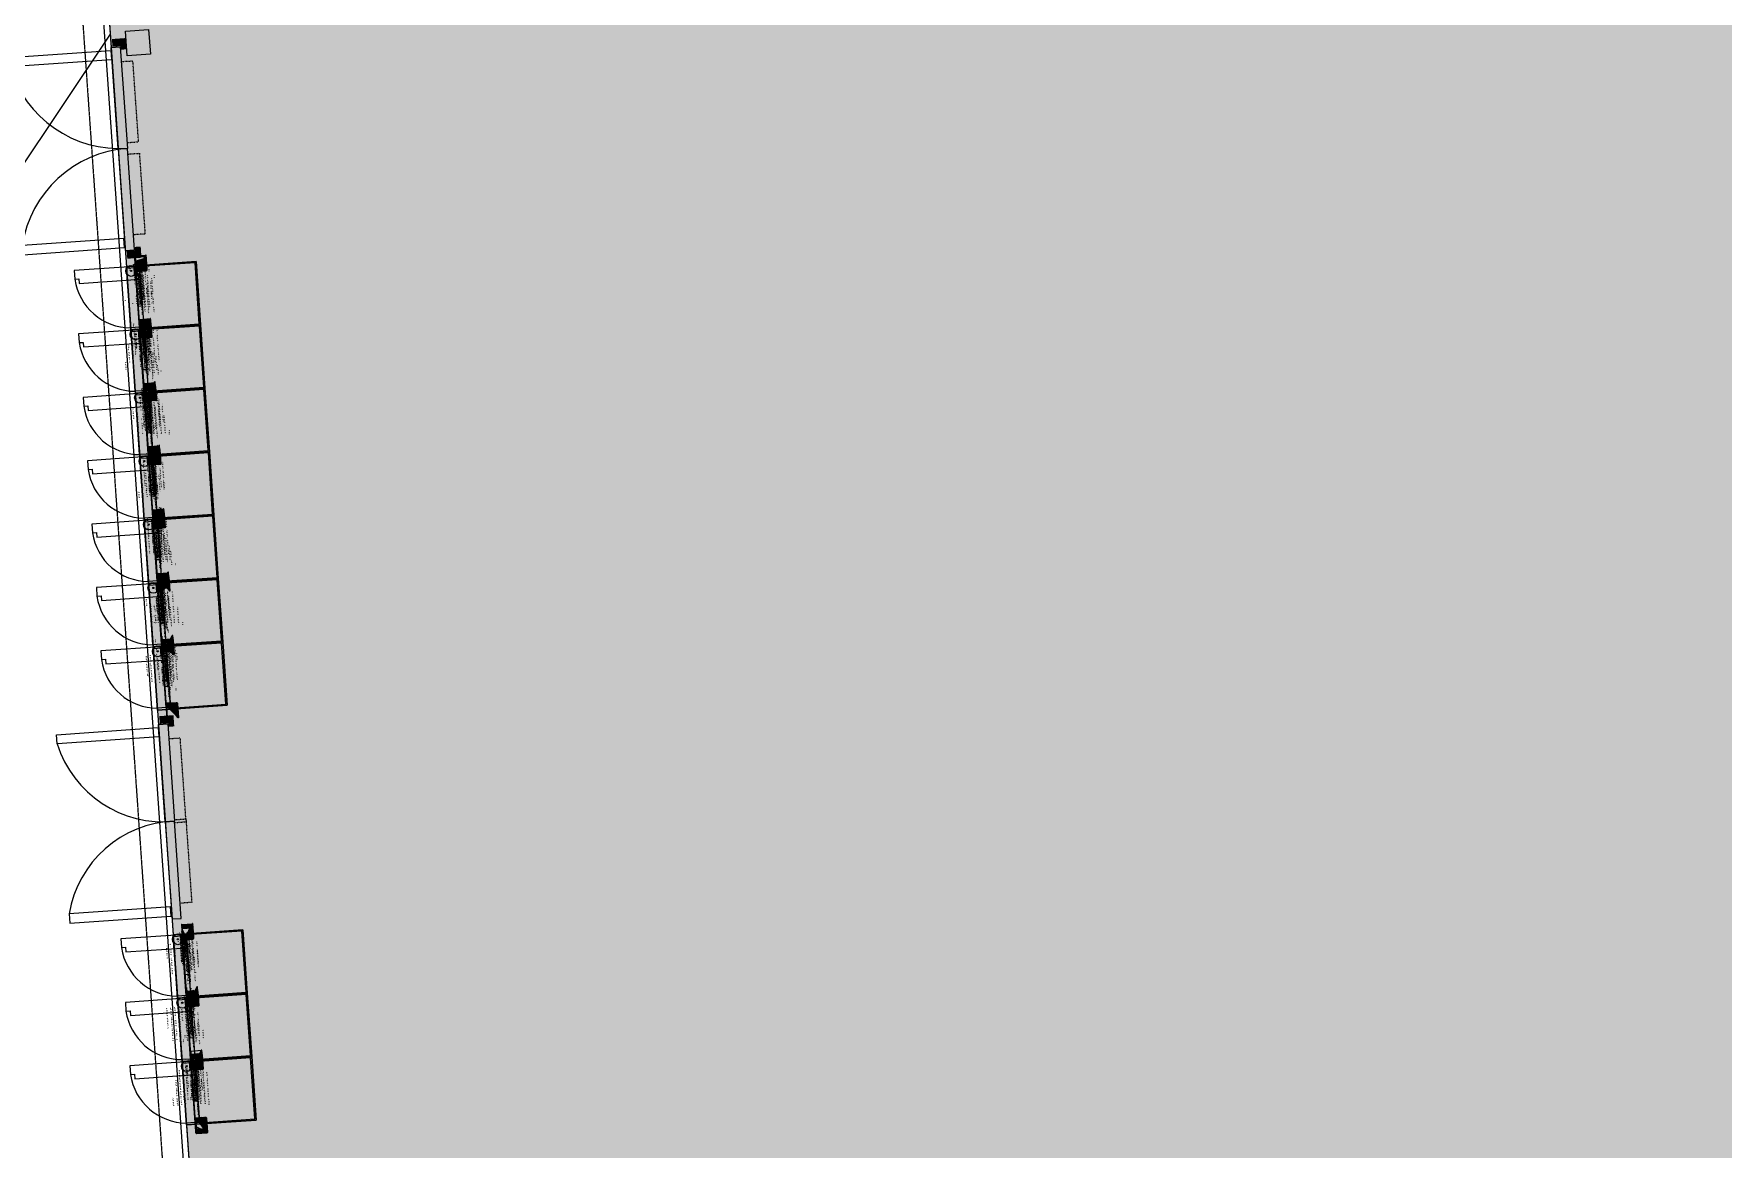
# Model space of a CAD drawing. Header units: millimetres. Extents: x 306 to 836129804, y -168137 to 818603917.
# Drawn here: x 834508805 to 834523425, y 817949957 to 817959611 of the extents above; entities that cross this region are included whole.
import ezdxf

# ---------------------------------------------------------------- set-up
doc = ezdxf.new("R2010")
doc.units = ezdxf.units.MM
doc.header["$LTSCALE"] = 3
for name, pattern in [('3A35X-MAPE-P-CE-00-0$0$B0606', [0.7813, 0.39065, -0.39065]), ('B0701', [2.34375, 1.5625, -0.78125]), ('B0703', [4.6875, 3.125, -1.5625])]:
    doc.linetypes.add(name, pattern=pattern)
doc.layers.add('_LTC', color=251, linetype='Continuous')
for name, color, linetype, lineweight in [('Hatch (LTC&CB)', 252, 'Continuous', 35), ('UAJ-08META', 251, 'Continuous', 9), ('UAJ-08STAI', 251, 'Continuous', 9), ('UAJ-21EXWA-a', 251, 'Continuous', 9), ('UAJ-22INWA-a', 251, 'Continuous', 13), ('UAJ-23FLOR-h', 251, 'Continuous', 9), ('UAJ-23FLOR-y', 251, 'B0701', 9), ('UAJ-23FLOR-z', 251, 'B0703', 9), ('UAJ-31EXFR', 251, 'Continuous', 25), ('UAJ-32INFR-c', 251, 'Continuous', 9), ('UAJ-32INFR-h', 251, 'Continuous', 9)]:
    doc.layers.add(name, color=color, linetype=linetype, lineweight=lineweight)
doc.layers.add('UAJ-21EXWA-$', color=251, linetype='Continuous', plot=False)

# ---------------------------------------------------------------- blocks, each defined once
blk = doc.blocks.new('08_UNS-comp-StainlessSteel-Ushape--04-sec')
at = {"layer": 'UAJ-32INFR-c'}
h = blk.add_hatch(color=256, dxfattribs=at)
h.dxf.hatch_style = 1
h.paths.add_polyline_path([(0, 10.00000000000003, 0.4142135623730951), (10, 2.842170943040401e-14), (90, 7.105427357601002e-15, 0.4142135623730956), (100, 9.999999999999979), (100.0000000000002, 135.0000000000001), (95, 135), (94.99999999999977, 10.00000000000003, -0.414213562373092), (90, 5.000000000000213), (10, 5.000000000000142, -0.414213562373098), (5, 10.00000000000009), (4.999999999999773, 135), (0, 135.0000000000001)])
at = {"layer": 'UAJ-32INFR-h'}
h = blk.add_hatch(dxfattribs=at)
h.set_pattern_fill('STAAL', color=256)
h.set_pattern_definition([(45, (-1740, 17.99999999945111), (-4.999999779477807, 4.999999779477808), []), (45, (-1738.3, 17.99999999945111), (-4.999999779477807, 4.999999779477808), []), (45, (-1738.2, 17.99999999945111), (-4.999999779477807, 4.999999779477808), []), (45, (-1738.1, 17.99999999945111), (-4.999999779477807, 4.999999779477808), []), (45, (-1738, 17.99999999945111), (-4.999999779477807, 4.999999779477808), []), (45, (-1737.9, 17.99999999945111), (-4.999999779477807, 4.999999779477808), []), (45, (-1737.8, 17.99999999945111), (-4.999999779477807, 4.999999779477808), []), (45, (-1737.7, 17.99999999945111), (-4.999999779477807, 4.999999779477808), [])])
h.paths.add_polyline_path([(0, 10.00000000000003, 0.4142135623730951), (10, 2.842170943040401e-14), (90, 7.105427357601002e-15, 0.4142135623730956), (100, 9.999999999999979), (100.0000000000002, 135.0000000000001), (95, 135), (94.99999999999977, 10.00000000000003, -0.414213562373092), (90, 5.000000000000213), (10, 5.000000000000142, -0.414213562373098), (5, 10.00000000000009), (4.999999999999773, 135), (0, 135.0000000000001)])
at = {"layer": 'UAJ-22INWA-a', "lineweight": -2}
for points in [[(3.039908142984762e-15, 135), (-2.486899575160351e-14, 10.00000000000003, 0.4142135623730952), (9.999999999999966, 2.842170943040401e-14), (89.99999999999996, 0, 0.4142135623730964), (100, 9.999999999999995), (100, 135)], [(5.000000000000003, 135), (4.999999999999975, 10.00000000000003, 0.4142135623730948), (9.999999999999973, 5.00000000000014), (90.00000000000023, 5.00000000000021, 0.4142135623730965), (95.00000000000011, 10.00000000000011), (95, 135)]]:
    blk.add_lwpolyline(points, format="xyb", dxfattribs=at)
for points in [[(3.039908142984762e-15, 135), (5.000000000000003, 135)], [(100, 135), (95, 135)]]:
    blk.add_lwpolyline(points, dxfattribs=at)
blk = doc.blocks.new('08_UNS-BiopolymerInsulationplate-035mm-sect')
at = {"layer": 'UAJ-32INFR-h'}
h = blk.add_hatch(dxfattribs=at)
h.set_pattern_fill('A-INSULATION', color=256, scale=35, style=0)
h.set_pattern_definition([(71.565, (0, 7), (-14.0000000656569, 1.23942395161003e-05), [22.13594355, -14.7572957]), (279, (0, 7), (14.00000015185974, -1.171226486282317e-07), [2.19008265, -33.2461969]), (297, (0.35, 4.83), (14.00000001177978, 1.909705726887978e-09), [2.19008265, -37.09133575]), (315, (1.33, 2.87), (13.99999987751261, -3.885780586188048e-15), [2.19008265, -47.3073923]), (333, (2.87, 1.33), (13.99999969992749, 1.569869637063626e-07), [2.19008265, -74.9040418]), (351, (4.83, 0.35), (13.99739571647442, 0.0004126191635069748), [2.19008265, -221.54578005]), (9, (7, 0), (-14.00000015185974, 1.171226457138963e-07), [2.19008265, -221.54578005]), (27, (9.17, 0.35), (-13.9999996999275, 1.569869675921431e-07), [2.19008265, -74.9040418]), (45, (11.13, 1.33), (-13.99999987751261, 9.71445146547012e-16), [2.19008265, -47.3073923]), (63, (12.67, 2.87), (-14.00000001177978, 1.909710584113711e-09), [2.19008265, -37.09133575]), (81, (13.65, 4.83), (-14.00000015185974, -1.171226449853124e-07), [2.19008265, -33.2461969]), (288.435, (7, 28), (14.0000000656569, 1.23942395117288e-05), [22.13594355, -14.7572957]), (261, (7.35, 30.17), (14.00000015185974, 1.171226432852834e-07), [2.19008265, -33.24619689999999]), (243, (8.33, 32.13), (14.00000001177978, -1.909710584113711e-09), [2.19008265, -37.09133575]), (225, (9.87, 33.67), (13.99999987751261, -1.942890293094024e-15), [2.19008265, -47.3073923]), (207, (11.83, 34.65), (13.99999969992749, -1.569869695350334e-07), [2.19008265, -74.9040418]), (189, (14, 35), (14.00000015185974, -1.171226476567866e-07), [2.19008265, -221.54578005]), (171, (16.17, 34.65), (-14.00000015185974, -1.171226440138673e-07), [2.19008265, -221.54578005]), (153, (18.13, 33.67), (-13.99999969992749, -1.569869656492529e-07), [2.19008265, -74.9040418]), (135, (19.67, 32.13), (-13.99999987751261, 9.71445146547012e-16), [2.19008265, -47.3073923]), (117, (20.65, 30.17), (-14.00000001177978, -1.909706698333125e-09), [2.19008265, -37.09133575]), (99.00000000000001, (21, 28), (-14.00000016828535, 2.208299222303256e-07), [2.19008265, -33.24619689999999])])
h.paths.add_polyline_path([(0, 0), (300, 0), (300, 35), (0, 35)])
blk.add_lwpolyline([(0, 0), (300, 0), (300, 35), (0, 35)], close=True, dxfattribs=at)
blk = doc.blocks.new('FS Inlets')
for points in [[(-77969.62680387497, -86396.84284877777), (-77969.62680459023, -86471.90615046024), (-77934.62744092941, -86471.90615022182), (-77934.6262589693, -86511.95482194424), (-77405.97111046314, -86511.94649517536), (-77405.97111046314, -86471.89782381058), (-77450.97111070156, -86471.89782321453), (-77450.97111034393, -86396.84285008907)], [(-77516.0069243908, -86941.89932322502), (-76911.819486022, -86941.89932322502), (-76911.8194848299, -86391.86969995499), (-77516.00692534447, -86391.86969935894)]]:
    blk.add_lwpolyline(points, close=True)
blk.add_lwpolyline([(-77400.81628799438, -86931.89932262897), (-77400.81628751755, -86931.89932310581), (-76921.81948590279, -86931.89932322502), (-76921.81948530674, -86401.86969959736), (-77400.8162881136, -86401.86969983578)])
for centre, radius in [((-77478.47110974789, -86434.37033677101), 46.52485695182278), ((-77478.47111093998, -86434.37033689022), 5.399999976158142)]:
    blk.add_circle(centre, radius)
blk.add_arc((-77478.47188806534, -86434.37042582035), 492.5871314908439, 184.3702434495831, 265.6308115868267)
at = {"layer": 'UAJ-21EXWA-$'}
blk.add_lwpolyline([(-77515.82409834862, -86391.86970055103), (-76911.8194847107, -86391.86969995499), (-76911.819486022, -86941.89932322502), (-77515.82409799099, -86941.89932334423)], close=True, dxfattribs=at)
at = {"layer": 'UAJ-21EXWA-a'}
for points in [[(-77420.81628847122, -86421.86969995499), (-77422.81628859043, -86421.86969959736), (-77422.81628847122, -86403.86969995499), (-77438.81628847122, -86403.86969983578), (-77438.81628870964, -86924.49453663826), (-77422.8162882328, -86924.49453663826), (-77422.81628835201, -86906.49453675747), (-77420.81628835201, -86906.49453663826), (-77420.81628859043, -86924.49453687668, -0.414213562373095), (-77422.8162882328, -86926.49453663826), (-77438.81628859043, -86926.49453663826, -0.414213562373095), (-77440.81628847122, -86924.49453663826), (-77440.81628847122, -86403.8697000742, -0.414213562373095), (-77438.8162882328, -86401.86969983578), (-77422.81628847122, -86401.86970031261, -0.414213562373095), (-77420.81628859043, -86403.8697000742)], [(-77420.81628847122, -86421.86969995499), (-77418.81628847122, -86421.8697000742), (-77418.81628835201, -86403.86969983578), (-77402.81628870964, -86403.86969995499), (-77402.81628870964, -86924.49453663826), (-77418.81628835201, -86924.49453663826), (-77418.8162882328, -86906.49453663826), (-77420.81628835201, -86906.49453663826), (-77420.81628859043, -86924.49453687668, 0.414213562373095), (-77418.81628847122, -86926.49453663826), (-77402.81628859043, -86926.49453663826, 0.414213562373095), (-77400.81628847122, -86924.49453675747), (-77400.81628847122, -86403.86969959736, 0.414213562373095), (-77402.81628859043, -86401.86969983578), (-77418.81628859043, -86401.86970031261, 0.414213562373095), (-77420.81628859043, -86403.8697000742)]]:
    blk.add_lwpolyline(points, format="xyb", close=True, dxfattribs=at)
blk.add_lwpolyline([(-77515.9240976572, -86406.8703366518), (-77440.8162881136, -86406.87034988403), (-77440.81628799438, -86925.5260437727), (-77515.9240976572, -86925.52603054047)], close=True, dxfattribs=at)
at = {"rotation": 270}
blk.add_blockref('08_UNS-BiopolymerInsulationplate-035mm-sect', (-77438.31628847122, -86441.8697000742), dxfattribs=at)
at = {"layer": 'UAJ-08META'}
blk.add_blockref('08_UNS-comp-StainlessSteel-Ushape--04-sec', (-77438.81628859043, -86441.8697000742), dxfattribs=at)
at = {"layer": 'UAJ-08META', "xscale": -0.9999999999999999, "rotation": 179.9999999999999}
blk.add_blockref('08_UNS-comp-StainlessSteel-Ushape--04-sec', (-77438.81628847122, -86886.49453687668), dxfattribs=at)
blk = doc.blocks.new('EWS4 DB door')
at = {"layer": 'UAJ-08STAI'}
h = blk.add_hatch(color=256, dxfattribs=at)
h.dxf.hatch_style = 1
h.paths.add_polyline_path([(-76160.01922440529, -81076.07530379295), (-76087.51922357082, -81076.07530355453), (-76087.51922404766, -81106.07530379295), (-76037.51922369003, -81106.07530415058), (-76037.51922357082, -81009.4552179575), (-76156.76330471039, -81009.46373224258), (-76160.01922380924, -81009.4637323618)])
h = blk.add_hatch(color=256, dxfattribs=at)
h.dxf.hatch_style = 1
h.paths.add_polyline_path([(-76160.01922762394, -82848.07530844212), (-76087.5192270279, -82848.07530868053), (-76087.51922750473, -82818.0753083229), (-76037.51922726631, -82818.0753083229), (-76037.5192270279, -82914.69539451599), (-76156.76330828667, -82914.68687999249), (-76160.01922762394, -82914.68687939644)])
at = {"layer": 'UAJ-08META'}
for points in [[(-77058.141446352, -81187.07529354095), (-77058.14144587517, -81107.07529377937), (-76177.14144670963, -81107.0753018856), (-76177.14144647121, -81187.0753018856)], [(-76092.51923251152, -81962.07530391216), (-76172.5192322731, -81962.07530379295), (-76172.51922369003, -81081.07530403137), (-76092.51922380924, -81081.07530403137)], [(-76092.51923215389, -81962.07530808449), (-76172.51923215389, -81962.0753082037), (-76172.51922690868, -82843.07530772686), (-76092.51922667027, -82843.0753083229)], [(-77058.14144933224, -82737.07531487942), (-77058.14144933224, -82817.07531499863), (-76177.14144945145, -82817.075309515), (-76177.14144933224, -82737.07530963421)]]:
    blk.add_lwpolyline(points, close=True, dxfattribs=at)
at = {"layer": 'UAJ-08STAI', "const_width": 0.9999999999999998}
for points in [[(-76160.01922440529, -81076.07530379295), (-76087.51922357082, -81076.07530355453), (-76087.51922404766, -81106.07530379295), (-76037.51922369003, -81106.07530415058), (-76037.51922357082, -81009.4552179575), (-76156.76330471039, -81009.46373224258), (-76160.01922380924, -81009.4637323618), (-76160.01922428608, -81076.07530379295)], [(-76160.01922762394, -82848.07530844212), (-76087.5192270279, -82848.07530868053), (-76087.51922750473, -82818.0753083229), (-76037.51922726631, -82818.0753083229), (-76037.5192270279, -82914.69539451599), (-76156.76330828667, -82914.68687999249), (-76160.01922762394, -82914.68687939644), (-76160.01922750473, -82848.07530844212)]]:
    blk.add_lwpolyline(points, close=True, dxfattribs=at)
at = {"layer": 'UAJ-08STAI'}
for centre, start, end in [((-76090.63149726391, -80970.65792691708), 192.6086493296024, 269.8909559665703), ((-76090.63150072098, -82953.49268472195), 90.10904403342968, 167.3913506703976)]:
    blk.add_arc(centre, 991.4191740286038, start, end, dxfattribs=at)
at = {"layer": 'UAJ-31EXFR', "linetype": '3A35X-MAPE-P-CE-00-0$0$B0606'}
for points in [[(-76092.51838362217, -81912.07530760765), (-75992.51838338375, -81912.07530748844), (-75992.5183852911, -81212.07530784607), (-76092.51837670803, -81212.07530725002)], [(-76092.51838541031, -82012.07530784607), (-75992.518384099, -82012.07530641556), (-75992.51838362217, -82712.07530784607), (-76092.5183775425, -82712.07530748844)]]:
    blk.add_lwpolyline(points, dxfattribs=at)
blk = doc.blocks.new('FAC-00-0')
at = {"layer": '_LTC'}
h = blk.add_hatch(color=256, dxfattribs=at)
h.dxf.hatch_style = 1
h.paths.add_polyline_path([(834509895.7332783, 817953638.0066534), (834509968.056769, 817953643.06262), (834509970.1488926, 817953613.1356584), (834510020.027162, 817953616.6225315), (834510013.2891219, 817953713.0073845), (834509894.3359487, 817953704.6831105), (834509891.0879565, 817953704.4560509)])
blk.add_lwpolyline([(834506012.7126775, 818013915.7438599, 0.1739062402494), (834505738.1030817, 818012940.8761425), (834510531.1732616, 817944377.9736058)], format="xyb", dxfattribs=at)
at = {"layer": '_LTC', "ltscale": 0.25}
blk.add_lwpolyline([(834509466.523067, 817959607.5249201), (834508230.2901025, 817957764.9589365), (834508090.4446243, 817957556.5217586, 0.03389201307227196), (834507882.9042424, 817957196.7083737, 0.04557572315823408), (834507726.0374495, 817956785.3789135, 0.06076603171157081), (834507646.1192718, 817956263.1973736, 0.008260236600418613), (834507642.7199622, 817956019.8036399, 0.01645263454975458), (834507646.2760432, 817955919.5529188), (834507697.5432539, 817955177.830536)], format="xyb", dxfattribs=at)
at = {"layer": '_LTC'}
for points in [[(834509813.7378174, 817959435.4029866), (834509614.2247413, 817959421.455493), (834509599.3239704, 817959634.6048001), (834509798.8370465, 817959648.552294)], [(834509007.5385017, 817953464.6441364), (834509001.9595047, 817953544.4493666), (834509880.8146036, 817953605.8880681), (834509886.3936012, 817953526.0828377)], [(834510022.2262888, 817952796.4926533), (834509942.4210587, 817952790.9136559), (834509883.6123991, 817953632.147108), (834509963.4176294, 817953637.7261053)], [(834510022.226289, 817952796.4926533), (834509942.4210587, 817952790.9136558), (834510001.2595038, 817951949.2543318), (834510081.0647343, 817951954.8333288)], [(834509110.4012647, 817951993.2352031), (834509115.9802622, 817951913.4299728), (834509994.8353606, 817951974.8686879), (834509989.2563633, 817952054.6739181)]]:
    blk.add_lwpolyline(points, close=True, dxfattribs=at)
at = {"layer": '_LTC', "const_width": 0.9999999999999998}
blk.add_lwpolyline([(834509895.7332783, 817953638.0066534), (834509968.056769, 817953643.06262), (834509970.1488926, 817953613.1356584), (834510020.027162, 817953616.6225315), (834510013.2891219, 817953713.0073845), (834509894.3359487, 817953704.6831105), (834509891.0879565, 817953704.4560509), (834509895.7332784, 817953638.0066534)], close=True, dxfattribs=at)
at = {"layer": '_LTC', "linetype": '3A35X-MAPE-P-CE-00-0$0$B0606'}
for points in [[(834510021.370304, 817952808.7493303), (834510121.126842, 817952815.7230774), (834510072.3106123, 817953514.0188421), (834509972.5540829, 817953507.0450965)], [(834510023.1137373, 817952783.810218), (834510122.8702765, 817952790.7839663), (834510171.686505, 817952092.4881996), (834510071.929973, 817952085.5144535)]]:
    blk.add_lwpolyline(points, dxfattribs=at)
at = {"layer": '_LTC'}
blk.add_lwpolyline([(834510121.126842, 817952815.7230774), (834510122.8702774, 817952790.7839664)], dxfattribs=at)
for centre, radius, start, end in [((834509922.6892227, 817953749.883909), 958.5731957372656, 197.3115360687672, 275.9603202544321), ((834510056.7178147, 817951838.1773485), 958.9358437060148, 92.06123524897285, 170.6945394869322)]:
    blk.add_arc(centre, radius, start, end, dxfattribs=at)
at = {"layer": '_LTC', "rotation": 3.998908415521892}
for name, p in [('EWS4 DB door', (834579806.5837704, 818045688.5960009)), ('FS Inlets', (834580909.3472649, 818049185.279955)), ('FS Inlets', (834580947.7049443, 818048636.5894458)), ('FS Inlets', (834580986.0626172, 818048087.898936)), ('FS Inlets', (834581024.4202869, 818047539.208426)), ('FS Inlets', (834581062.7779609, 818046990.5179164)), ('FS Inlets', (834581101.135636, 818046441.827407)), ('FS Inlets', (834581139.4933089, 818045893.1368972)), ('FS Inlets', (834581313.7595211, 818043400.3314506)), ('FS Inlets', (834581352.1171962, 818042851.6409411)), ('FS Inlets', (834581390.4748691, 818042302.9504313))]:
    blk.add_blockref(name, p, dxfattribs=at)

msp = doc.modelspace()

# ---------------------------------------------------------------- hatches: boundary and pattern name
at = {"layer": 'Hatch (LTC&CB)', "ltscale": 0.5}
h = msp.add_hatch(color=256, dxfattribs=at)
h.dxf.hatch_style = 1
h.paths.add_polyline_path([(834513554.2875786, 817967164.184733), (834513136.0010567, 817973147.5986885), (834516444.2460145, 817973378.8703827), (834516862.5325388, 817967395.4564129)])
edge = h.paths.add_edge_path()
edge.add_line((834574531.2963331, 818045981.8457801), (834554099.929931, 818044553.5366205))
edge.add_line((834554099.929931, 818044553.5366205), (834551123.8228455, 818044183.8080285))
edge.add_line((834551123.8228455, 818044183.8080285), (834548209.0206542, 818043477.5243225))
edge.add_line((834548209.0206542, 818043477.5243225), (834545391.3720644, 818042450.0201086))
edge.add_line((834545391.3720644, 818042450.0201086), (834542706.1556592, 818041114.1603316))
edge.add_line((834542706.1556592, 818041114.1603316), (834540186.9918953, 818039486.6707257))
edge.add_line((834540186.9918953, 818039486.6707257), (834537891.0747983, 818037557.0067935))
edge.add_line((834537891.0747983, 818037557.0067935), (834535879.1420094, 818035334.0248597))
edge.add_line((834535879.1420094, 818035334.0248597), (834535855.3944789, 818035294.2675608))
edge.add_line((834535855.3944789, 818035294.2675608), (834532032.6782387, 818042572.4388088))
edge.add_line((834532032.6782387, 818042572.4388088), (834531164.0984614, 818043800.1153567))
edge.add_line((834531164.0984614, 818043800.1153567), (834530021.2562451, 818044771.3886445))
edge.add_line((834530021.2562451, 818044771.3886445), (834528673.237675, 818045435.2700317))
edge.add_line((834528673.237675, 818045435.2700317), (834527205.3850749, 818045748.6568446))
edge.add_line((834527205.3850749, 818045748.6568446), (834506196.3506466, 818045615.4155988))
edge.add_arc((834506271.1753964, 818044617.8358235), 1000.382002588579, 94.28951124117238, 184.8385578105567)
edge.add_line((834505274.3584335, 818044533.4551773), (834507175.0349003, 818017345.0717123))
edge.add_arc((834508006.2233039, 818017538.0693862), 853.3008053756253, 193.0721449834389, 241.7750472788793)
edge.add_line((834507602.6678852, 818016786.2281208), (834508069.1239861, 818016499.3412285))
edge.add_line((834508069.1239861, 818016499.3412285), (834506033.0790353, 818013635.890324))
edge.add_arc((834507255.7232584, 818012765.1948972), 1500.989481160123, 144.5437625065404, 184.7118367485428)
edge.add_line((834505759.8064644, 818012641.8970132), (834510574.8280377, 817943764.9910301))
edge.add_arc((834512461.4285563, 817944222.0794972), 1941.182985577997, 193.6192718619657, 275.7769527828718)
edge.add_line((834512656.820462, 817942290.75524), (834514135.0129817, 817942432.7829566))
edge.add_line((834514135.0129817, 817942432.7829566), (834515639.5898061, 817942609.6817144))
edge.add_line((834515639.5898061, 817942609.6817144), (834517125.2230971, 817942816.5733008))
edge.add_line((834517125.2230971, 817942816.5733008), (834518606.1282966, 817943054.9641434))
edge.add_line((834518606.1282966, 817943054.9641434), (834520081.6376159, 817943324.7467438))
edge.add_line((834520081.6376159, 817943324.7467438), (834521550.6787682, 817943623.4372313))
edge.add_line((834521550.6787682, 817943623.4372313), (834523003.1909853, 817943997.2323029))
edge.add_line((834523003.1909853, 817943997.2323029), (834524434.6779621, 817944444.8476892))
edge.add_line((834524434.6779621, 817944444.8476892), (834525841.3906198, 817944965.1110799))
edge.add_line((834525841.3906198, 817944965.1110799), (834527219.6447655, 817945556.6599009))
edge.add_line((834527219.6447655, 817945556.6599009), (834528566.4663409, 817946218.3362625))
edge.add_line((834528566.4663409, 817946218.3362625), (834529949.1975069, 817946963.0067956))
edge.add_line((834529949.1975069, 817946963.0067956), (834530025.4386841, 817945888.6557508))
edge.add_line((834530025.4386841, 817945888.6557508), (834530524.2280539, 817945923.5249519))
edge.add_line((834530524.2280539, 817945923.5249519), (834531068.3343124, 817946109.8721913))
edge.add_line((834531068.3343124, 817946109.8721913), (834531037.8571603, 817946545.8476382))
edge.add_line((834531037.8571603, 817946545.8476382), (834533865.2576491, 817946000.0480125))
edge.add_line((834533865.2576491, 817946000.0480125), (834536130.1011477, 817945599.4485525))
edge.add_line((834536130.1011477, 817945599.4485525), (834538400.1908902, 817945229.7315427))
edge.add_line((834538400.1908902, 817945229.7315427), (834540675.1291097, 817944891.1253359))
edge.add_line((834540675.1291097, 817944891.1253359), (834542954.494443, 817944583.7301323))
edge.add_line((834542954.494443, 817944583.7301323), (834545237.8685557, 817944307.6853015))
edge.add_line((834545237.8685557, 817944307.6853015), (834547578.8128494, 817944055.8657025))
edge.add_line((834547578.8128494, 817944055.8657025), (834549775.2120743, 817943852.7193749))
edge.add_line((834549775.2120743, 817943852.7193749), (834552166.6682281, 817943704.7044293))
edge.add_line((834552166.6682281, 817943704.7044293), (834554408.0140736, 817943602.5051898))
edge.add_line((834554408.0140736, 817943602.5051898), (834556706.8720335, 817943525.9335827))
edge.add_line((834556706.8720335, 817943525.9335827), (834559062.7525511, 817943492.2506982))
edge.add_line((834559062.7525511, 817943492.2506982), (834561264.7959542, 817943499.6060555))
edge.add_line((834561264.7959542, 817943499.6060555), (834563662.805802, 817943545.8192695))
edge.add_line((834563662.805802, 817943545.8192695), (834565905.0821311, 817943629.5407001))
edge.add_line((834565905.0821311, 817943629.5407001), (834568202.2235788, 817943747.6000468))
edge.add_line((834568202.2235788, 817943747.6000468), (834570497.1715583, 817943902.4870338))
edge.add_line((834570497.1715583, 817943902.4870338), (834572789.3424196, 817944094.1622797))
edge.add_line((834572789.3424196, 817944094.1622797), (834575076.8880951, 817944322.4462694))
edge.add_line((834575076.8880951, 817944322.4462694), (834577358.8485965, 817944599.7346953))
edge.add_arc((834577188.4102644, 817949142.5459951), 4546.007449470469, 272.1486296327768, 348.0754999770829)
edge.add_line((834581636.318153, 817948203.238194), (834581931.6191186, 817949988.7878709))
edge.add_line((834581931.6191186, 817949988.7878709), (834582222.8927813, 817952167.7077127))
edge.add_line((834582222.8927813, 817952167.7077127), (834582444.6448697, 817954354.4007571))
edge.add_line((834582444.6448697, 817954354.4007571), (834582596.7161981, 817956553.5893033))
edge.add_line((834582596.7161981, 817956553.5893033), (834582678.7199463, 817958758.7008262))
edge.add_line((834582678.7199463, 817958758.7008262), (834582689.6004196, 817961000.6853927))
edge.add_line((834582689.6004196, 817961000.6853927), (834582627.8349453, 817963239.9127623))
edge.add_line((834582627.8349453, 817963239.9127623), (834582495.0484269, 817965475.7417142))
edge.add_line((834582495.0484269, 817965475.7417142), (834582352.0371794, 817967521.4644701))
edge.add_line((834582352.0371794, 817967521.4644701), (834582377.3017465, 817967501.2573416))
edge.add_line((834582377.3017465, 817967501.2573416), (834583280.4098197, 817967592.3724535))
edge.add_line((834583280.4098197, 817967592.3724535), (834582885.6743841, 817972682.2829502))
edge.add_line((834582885.6743841, 817972682.2829502), (834582550.7585597, 817977040.087476))
edge.add_line((834582550.7585597, 817977040.087476), (834582280.7159691, 817980552.6941899))
edge.add_line((834582280.7159691, 817980552.6941899), (834582016.0826895, 817983880.3056784))
edge.add_line((834582016.0826895, 817983880.3056784), (834581737.2924131, 817986867.2783637))
edge.add_line((834581737.2924131, 817986867.2783637), (834581397.7587786, 817990004.3583491))
edge.add_line((834581397.7587786, 817990004.3583491), (834578831.2786306, 818011297.8700217))
edge.add_line((834578831.2786306, 818011297.8700217), (834578649.3672444, 818012963.5483121))
edge.add_line((834578649.3672444, 818012963.5483121), (834576771.549405, 818039832.1183864))
edge.add_line((834576771.549405, 818039832.1183864), (834576279.8499508, 818039797.7448243))
edge.add_line((834576279.8499508, 818039797.7448243), (834575932.169804, 818044771.1641917))
edge.add_arc((834574629.9863018, 818044680.2268811), 1305.354920261004, 3.994735601767179, 94.33592376376863)

# ---------------------------------------------------------------- next in the draw order: block references
msp.add_blockref('FAC-00-0', (0, 0))

# ---------------------------------------------------------------- next in the draw order: linework, layer by layer
at = {"layer": 'UAJ-23FLOR-h'}
msp.add_lwpolyline([(834508925.5679653, 817967342.8933678), (834508875.6896961, 817967339.4064943), (834510504.1815333, 817944044.5104392, 0.4185655283957806), (834512614.2652586, 817942237.4774878, 0.0001367065279691396), (834512652.7686546, 817942240.7544242, 0.02656229978891774), (834520086.1719301, 817943275.3125081, 0.095221437864067), (834530437.921422, 817947229.5761575), (834530522.3280842, 817946022.1740848), (834531120.8595884, 817946064.0160258), (834531091.6661608, 817946481.615822), (834531576.1643186, 817946385.4878789), (834533845.4824445, 817945950.2531905), (834536110.908117, 817945549.385204, 0.009137532835528081), (834542937.3419769, 817944532.9973651, 0.006894685892053272), (834547511.44189, 817944011.7379255), (834552100.3207576, 817943660.6500465, 0.01387654466456084), (834558998.9531696, 817943444.3155847), (834561300.0331705, 817943451.2093077), (834565895.6242616, 817943576.8055544, 0.01203515649984213), (834572785.262378, 817944041.3314744, 0.01084350625896052)], format="xyb", dxfattribs=at)
at = {"layer": 'UAJ-23FLOR-y'}
msp.add_lwpolyline([(834506777.5930653, 817952293.9617118), (834505737.377269, 817967173.6602114), (834508692.3959129, 817967380.2386708), (834510324.6197653, 817944031.9576949, 0.4185655283910326), (834512629.4804442, 817942058.1217016, 0.0001367065277404106), (834512668.0818994, 817942061.4069836, 0.02655687738234343), (834520118.9061539, 817943098.3073564, 0.09266893447977743), (834530279.0447919, 817946921.1311475, 0.08363340687424034)], format="xyb", dxfattribs=at)
at = {"layer": 'UAJ-23FLOR-z', "linetype": 'B0703'}
msp.add_lwpolyline([(834508640.6677884, 817971406.8749789), (834510573.2210594, 817943776.4994802, 0.1886517925343133), (834511328.4271196, 817942628.9884499, 0.1706024304989251), (834512648.5149777, 817942290.5731583, 0.01592595395905828), (834517117.0076449, 817942815.9118866, 0.01059596144065783), (834520076.9226172, 817943324.4023712, 0.05128974474794418), (834525837.0186484, 817944964.1312834, 0.02559057813656487), (834528565.6277274, 817946218.8535651, 0.00638284735512594), (834530118.0273812, 817947065.1496165, 0.00638284735512594)], format="xyb", dxfattribs=at)

doc.saveas('drawing.dxf')
